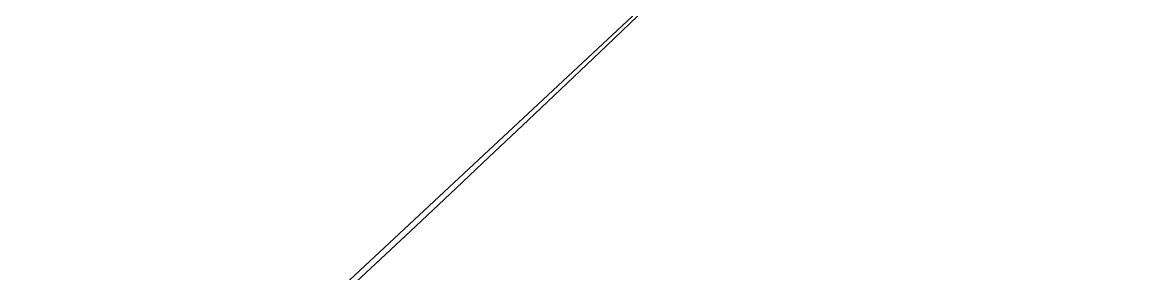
# Model space of a CAD drawing. Header units: millimetres. Extents: x -177800 to -26107, y -132450 to -18386.
# Drawn here: x -164766.453 to -164765.706, y -128356.994 to -128356.827 of the extents above; entities that cross this region are included whole.
import ezdxf

# ---------------------------------------------------------------- set-up
doc = ezdxf.new("R2010")
doc.units = ezdxf.units.MM
doc.layers.add('0-1', color=7, linetype='Continuous', lineweight=5)
doc.layers.add('A-_GENM----_M', color=6, linetype='Continuous', lineweight=9, true_color=0xff00ff)

# ---------------------------------------------------------------- blocks, each defined once
blk = doc.blocks.new('IDA - Toilet Partition - Corner - 950Lx700Width-4428229-BLK 2 UPPER ROOF PLAN')
at = {"layer": 'A-_GENM----_M', "flags": 128}
for points in [[(15.41203, -1780.75366), (14.88999, -1780.14754), (14.34412, -1779.56278), (13.77531, -1779.00031), (13.18445, -1778.46105)], [(915.41203, -1780.75366), (914.88999, -1780.14754), (914.34412, -1779.56278), (913.77531, -1779.00031), (913.18445, -1778.46105)]]:
    blk.add_lwpolyline(points, dxfattribs=at)
at = {"layer": 'A-_GENM----_M'}
for centre, radius, start in [((0, -1793.5), 20.5, 32.446637), ((900, -1793.5), 20.5, 32.446637), ((0, -1793.5), 20, 31.819805), ((900, -1793.5), 20, 31.819805)]:
    blk.add_arc(centre, radius, start, 45, dxfattribs=at)
blk = doc.blocks.new('1599_DB_A_BLK3_1STGD_R21_rvt-1-BLK 2 UPPER ROOF PLAN')
at = {"layer": 'A-_GENM----_M', "rotation": 269.9999999999992}
for p in [(-162986.3719, -127442.37346), (-162986.3719, -128342.37346)]:
    blk.add_blockref('IDA - Toilet Partition - Corner - 950Lx700Width-4428229-BLK 2 UPPER ROOF PLAN', p, dxfattribs=at)

msp = doc.modelspace()

# ---------------------------------------------------------------- block references
at = {"layer": '0-1'}
msp.add_blockref('1599_DB_A_BLK3_1STGD_R21_rvt-1-BLK 2 UPPER ROOF PLAN', (0, 0), dxfattribs=at)

doc.saveas('drawing.dxf')
